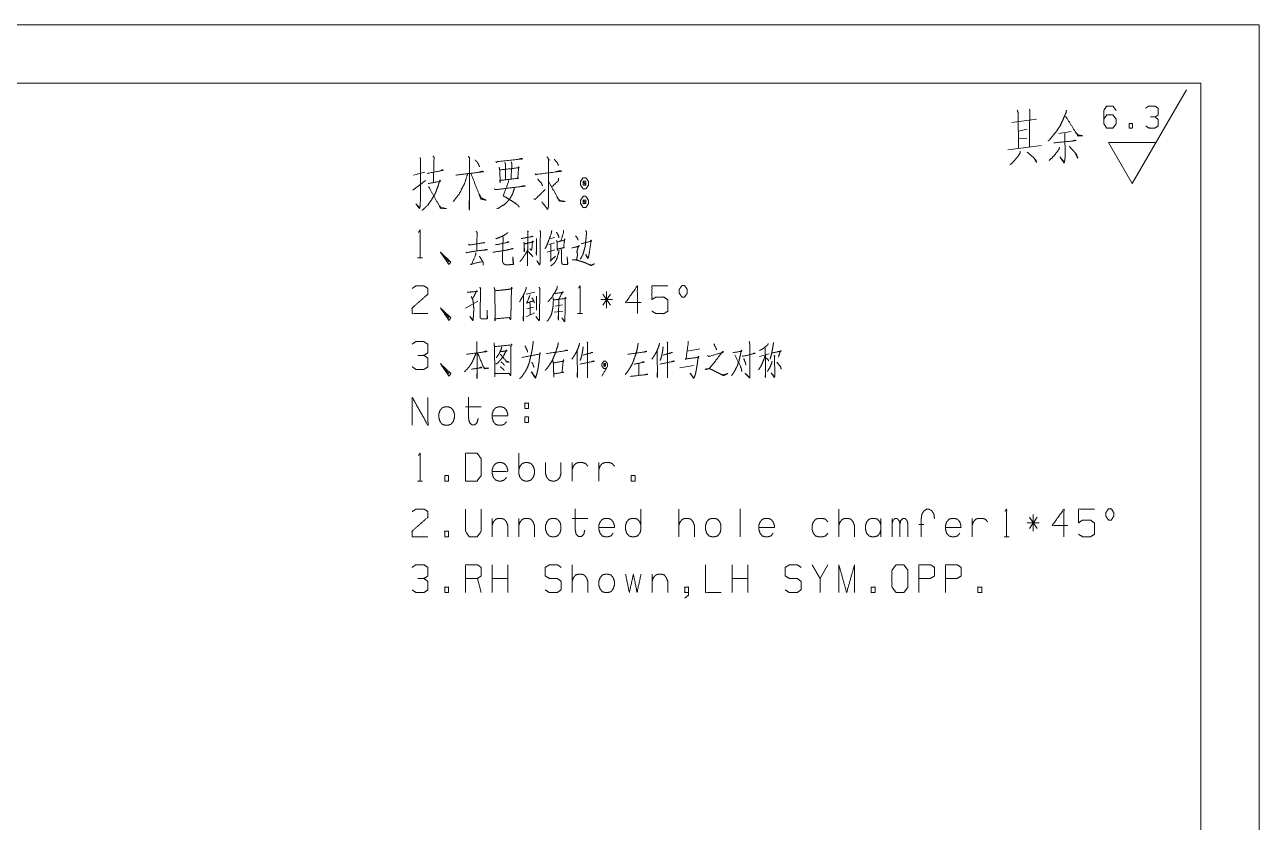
# Model space of a CAD drawing. Header units: millimetres. Extents: x 0 to 420, y 0 to 297.
# Drawn here: x 314.6 to 420, y 228.9 to 297 of the extents above; entities that cross this region are included whole.
import ezdxf

# ---------------------------------------------------------------- set-up
doc = ezdxf.new("R2010")
doc.units = ezdxf.units.MM
doc.layers.add('101', color=7, linetype='Continuous', true_color=0xffffff)

msp = doc.modelspace()

# ---------------------------------------------------------------- linework, layer by layer
at = {"layer": '101', "color": 133, "linetype": 'Continuous', "lineweight": 18}
for p, q in [((420, 297), (0, 297)), ((420, 0), (420, 297)), ((415, 292), (25, 292)), ((415, 5), (415, 292))]:
    msp.add_line(p, q, dxfattribs=at)
at = {"layer": '101', "color": 43, "linetype": 'Continuous', "lineweight": 18}
for p, q in [((409.15, 283.44), (413.77, 291.44)), ((409.15, 283.44), (407.13, 286.94)), ((407.13, 286.94), (411.17, 286.94))]:
    msp.add_line(p, q, dxfattribs=at)
at = {"layer": '101', "color": 72, "linetype": 'Continuous', "lineweight": 18}
for p, q in [((398.87, 288.64), (400.99, 288.94)), ((399.45, 287.92), (400.17, 288.07)), ((403.93, 287.89), (402.89, 287.7)), ((399.42, 287.25), (400.14, 287.32)), ((398.52, 286.31), (401.41, 286.69)), ((347.74, 282.88), (348.8, 283.7)), ((347.79, 284.15), (348.75, 284.42)), ((359.34, 278.22), (359.82, 278.37)), ((359.41, 278.72), (359.84, 278.84)), ((359.85, 277.77), (359.2, 277.59)), ((348.14, 277.09), (348.56, 277.09)), ((357.4, 273.98), (358.16, 274.15)), ((364.27, 272.8), (364.27, 274.23)), ((352.23, 272.8), (353.29, 273.4)), ((358.28, 273.83), (358.28, 272.63)), ((360.51, 273.08), (359.87, 272.98)), ((364.78, 273.53), (363.77, 273.53)), ((363.95, 274), (364.62, 273.05)), ((364.6, 274), (363.95, 273.05)), ((357.42, 272.05), (358.11, 272.4)), ((357.45, 272.73), (358.02, 272.88)), ((359.8, 272.45), (360.54, 272.55)), ((361.79, 272.33), (362.22, 272.33)), ((372.24, 269.32), (371.15, 269.14)), ((377.32, 268.67), (378.14, 268.89)), ((367.04, 268.07), (367.02, 267.04)), ((370.53, 267.69), (371.71, 267.89)), ((352.23, 264.38), (353.56, 264.38)), ((357.28, 263.53), (357.61, 263.53)), ((357.28, 263.53), (357.28, 263.05)), ((356.78, 258.67), (356.78, 260.42)), ((361.34, 258.04), (361.34, 259.62)), ((363.61, 258.04), (363.61, 259.62)), ((348.14, 258.04), (348.56, 258.04)), ((370.44, 253.28), (370.44, 255.65)), ((375.67, 255.68), (375.67, 253.28)), ((384.1, 253.28), (384.1, 255.65)), ((400.69, 253.75), (400.69, 255.18)), ((354.51, 254.85), (354.51, 253.28)), ((356.78, 254.85), (356.78, 253.28)), ((361.34, 254.85), (362.66, 254.85)), ((387.7, 253.28), (387.7, 254.85)), ((388.65, 253.28), (388.65, 254.85)), ((391.35, 254.33), (390.93, 254.33)), ((395.48, 253.28), (395.48, 254.85)), ((401.2, 254.48), (400.19, 254.48)), ((400.37, 254.95), (401.04, 254)), ((401.03, 254.95), (400.37, 254)), ((398.22, 253.28), (398.64, 253.28)), ((354.51, 248.52), (354.51, 250.89)), ((355.85, 248.52), (355.85, 250.89)), ((361.34, 248.52), (361.34, 250.89)), ((374.99, 248.52), (374.99, 250.89)), ((376.34, 248.52), (376.34, 250.89)), ((383.17, 250.89), (382.5, 249.72)), ((368.16, 250.09), (368.16, 248.52)), ((353.57, 248.52), (353.24, 249.72)), ((355.85, 249.72), (354.51, 249.72)), ((376.34, 249.72), (374.99, 249.72))]:
    msp.add_line(p, q, dxfattribs=at)
at = {"layer": '101', "color": 43, "linetype": 'Continuous', "lineweight": 18}
for points, knots in [([(406.72, 288.92), (406.97, 289.3), (407.51, 289.3), (407.78, 288.92), (407.78, 288.55), (407.51, 288.18), (406.97, 288.18), (406.72, 288.55), (406.72, 289.67), (406.97, 290.05), (407.51, 290.05), (407.78, 289.67)], [0, 0, 0.076961, 0.169758, 0.248073, 0.312018, 0.390334, 0.483131, 0.560092, 0.751927, 0.828888, 0.921685, 1, 1]), ([(411.1, 289.12), (411.36, 289.3), (411.36, 289.87), (411.1, 290.05), (410.56, 290.05), (410.29, 289.87)], [0, 0, 0.153871, 0.429846, 0.583717, 0.846112, 1, 1]), ([(410.31, 288.35), (410.56, 288.18), (411.1, 288.18), (411.36, 288.35), (411.36, 288.92), (411.1, 289.12), (410.7, 289.12)], [0, 0, 0.124127, 0.343692, 0.472447, 0.703376, 0.836727, 1, 1]), ([(408.9, 288.18), (409.17, 288.18), (409.17, 288.55), (408.9, 288.55), (408.9, 288.18)], [0, 0, 0.207103, 0.5, 0.707103, 1, 1])]:
    msp.add_open_spline(points, degree=1, knots=knots, dxfattribs=at)
at = {"layer": '101', "color": 72, "linetype": 'Continuous', "lineweight": 18}
for points, knots in [([(399.34, 289.69), (399.4, 289.5), (399.45, 286.5)], [0, 0, 0.06098, 1, 1]), ([(400.38, 289.8), (400.4, 289.69), (400.38, 286.57)], [0, 0, 0.035806, 1, 1]), ([(403.53, 289.69), (403.5, 289.5), (403.26, 288.94), (403.02, 288.41), (402.73, 287.96), (402.39, 287.55), (402.12, 287.21), (401.96, 287.06)], [0, 0, 0.061112, 0.258297, 0.444408, 0.61746, 0.790935, 0.929437, 1, 1]), ([(403.45, 289.2), (404.51, 287.51), (404.93, 287.51), (404.51, 287.59), (404.27, 287.89)], [0, 0, 0.616791, 0.748068, 0.881382, 1, 1]), ([(403.4, 287.77), (403.42, 285.75), (403.4, 285.45), (403.34, 285.19), (402.97, 285.71), (403.34, 285.26)], [0, 0, 0.530083, 0.608912, 0.679011, 0.847311, 1, 1]), ([(402.47, 286.91), (404.35, 287.1), (404.27, 287.14), (404.01, 287.06)], [0, 0, 0.838833, 0.877826, 1, 1]), ([(348.35, 285.65), (348.4, 285.47), (348.37, 281.75), (348.35, 281.49), (348.3, 281.3), (347.98, 281.72), (348.3, 281.38)], [0, 0, 0.036413, 0.730242, 0.779549, 0.815963, 0.91332, 1, 1]), ([(349.46, 285.8), (349.57, 285.62), (349.54, 285.65), (349.49, 283.55)], [0, 0, 0.091206, 0.110655, 1, 1]), ([(352.48, 285.77), (352.58, 285.58), (352.56, 285.65), (352.56, 281.19), (352.53, 281.45), (352.56, 282.05)], [0, 0, 0.038317, 0.052465, 0.846239, 0.893169, 1, 1]), ([(359.18, 285.73), (359.39, 285.43), (359.31, 285.47), (359.31, 281.98), (359.31, 281.45), (359.23, 281.23), (358.75, 281.87)], [0, 0, 0.06677, 0.082752, 0.716515, 0.811918, 0.855285, 1, 1]), ([(399.58, 286.2), (399.58, 286.05), (399.37, 285.71), (398.89, 285.19), (398.71, 285.04)], [0, 0, 0.100224, 0.366535, 0.840576, 1, 1]), ([(400.19, 286.12), (400.72, 285.67), (400.94, 285.41), (400.99, 285.22), (400.8, 285.56)], [0, 0, 0.431186, 0.640407, 0.761216, 1, 1]), ([(402.94, 286.54), (402.89, 286.35), (402.49, 285.82), (402.07, 285.41)], [0, 0, 0.134828, 0.590579, 1, 1]), ([(403.77, 286.61), (404.16, 286.2), (404.38, 285.94), (404.51, 285.6), (404.32, 285.97)], [0, 0, 0.338739, 0.538264, 0.752634, 1, 1]), ([(348.96, 284.3), (350.36, 284.57), (350.23, 284.6), (350.1, 284.53)], [0, 0, 0.831306, 0.911434, 1, 1]), ([(353.04, 285.47), (353.25, 285.24), (353.35, 285.05), (353.43, 284.87)], [0, 0, 0.424555, 0.720334, 1, 1]), ([(354.81, 285.32), (354.89, 285.24), (354.97, 285.32), (357.11, 285.54), (357.01, 285.58), (356.74, 285.5)], [0, 0, 0.039523, 0.079047, 0.859709, 0.900387, 1, 1]), ([(355.1, 284.83), (355.15, 284.57), (355.2, 283.48), (355.15, 283.7), (356.79, 283.89), (356.69, 283.89), (356.77, 284.9), (356.79, 284.79), (355.18, 284.6)], [0, 0, 0.043851, 0.222121, 0.259968, 0.530851, 0.548213, 0.714503, 0.733429, 1, 1]), ([(355.58, 285.24), (355.65, 285.09), (355.65, 283.74)], [0, 0, 0.11172, 1, 1]), ([(356.13, 285.28), (356.19, 285.13), (356.11, 283.82)], [0, 0, 0.107942, 1, 1]), ([(359.81, 285.5), (360.08, 285.2), (360.16, 284.98)], [0, 0, 0.626543, 1, 1]), ([(349.04, 283.44), (350.1, 283.63), (350.05, 283.74), (349.97, 283.52), (349.86, 283.14), (349.73, 282.8), (349.62, 282.54), (349.36, 282.09), (349.01, 281.6), (348.83, 281.42), (348.69, 281.3), (348.53, 281.15)], [0, 0, 0.25334, 0.2826, 0.338737, 0.43041, 0.51571, 0.582306, 0.705166, 0.845607, 0.907665, 0.948569, 1, 1]), ([(352.4, 284.23), (352.16, 283.48), (352.13, 283.4), (351.95, 283.07), (351.71, 282.58), (351.18, 281.9)], [0, 0, 0.29668, 0.326661, 0.471849, 0.676443, 1, 1]), ([(351.39, 284.15), (353.75, 284.45), (353.65, 284.49), (353.43, 284.42)], [0, 0, 0.875754, 0.917165, 1, 1]), ([(352.69, 284.3), (353.54, 282.13), (353.99, 282.02), (353.57, 282.2), (353.41, 282.5)], [0, 0, 0.648044, 0.777, 0.905739, 1, 1]), ([(355.89, 283.7), (355.89, 283.59), (355.44, 282.39), (355.63, 282.28), (356.13, 281.98), (356.53, 281.72), (356.72, 281.57), (356.82, 281.42)], [0, 0, 0.036328, 0.450297, 0.520379, 0.709726, 0.863616, 0.940674, 1, 1]), ([(358.17, 284.27), (358.25, 284.19), (358.33, 284.23), (360.45, 284.49), (360.29, 284.53), (359.97, 284.45)], [0, 0, 0.038701, 0.069831, 0.826433, 0.884293, 1, 1]), ([(358.38, 283.82), (358.7, 283.48), (358.8, 283.25)], [0, 0, 0.65093, 1, 1]), ([(359.31, 283.63), (360.26, 281.94), (360.74, 281.9), (360.29, 281.98), (360.05, 282.24)], [0, 0, 0.600389, 0.748639, 0.890145, 1, 1]), ([(360.18, 283.89), (360.16, 283.7), (359.6, 283.14)], [0, 0, 0.193069, 1, 1]), ([(362.51, 283.93), (362.27, 283.93), (362.06, 283.63), (362.06, 283.29), (362.27, 282.99), (362.51, 282.99), (362.72, 283.29), (362.72, 283.63), (362.51, 283.93)], [0, 0, 0.091013, 0.231147, 0.359868, 0.500009, 0.591022, 0.731153, 0.859875, 1, 1]), ([(362.51, 283.29), (362.51, 283.63), (362.27, 283.63)], [0, 0, 0.585806, 1, 1]), ([(362.27, 283.29), (362.51, 283.29), (362.27, 283.63), (362.27, 283.29)], [0, 0, 0.241169, 0.658908, 1, 1]), ([(349.04, 283.14), (349.12, 283.1), (350.1, 281.34), (350.6, 281.3), (350.12, 281.38), (349.97, 281.6)], [0, 0, 0.026103, 0.624857, 0.774801, 0.918204, 1, 1]), ([(354.67, 282.99), (354.78, 282.92), (354.86, 282.92), (357.33, 283.22), (357.19, 283.25), (356.98, 283.18)], [0, 0, 0.0425, 0.068527, 0.881306, 0.926378, 1, 1]), ([(356.4, 283.07), (356.29, 282.65), (356.16, 282.39), (356, 282.13), (355.81, 281.9), (355.55, 281.64), (355.26, 281.49), (355.07, 281.34), (354.89, 281.3)], [0, 0, 0.174007, 0.294158, 0.419563, 0.538737, 0.691168, 0.825154, 0.922644, 1, 1]), ([(358.06, 282.09), (358.17, 282.09), (359.02, 282.92)], [0, 0, 0.082238, 1, 1]), ([(362.72, 282.02), (362.51, 282.35), (362.27, 282.35), (362.06, 282.02), (362.06, 281.72), (362.27, 281.38), (362.51, 281.38), (362.72, 281.72), (362.72, 282.02)], [0, 0, 0.149192, 0.238507, 0.387707, 0.5, 0.6492, 0.738515, 0.887707, 1, 1]), ([(362.51, 282.02), (362.27, 282.02), (362.51, 281.72), (362.51, 282.02)], [0, 0, 0.258816, 0.674596, 1, 1]), ([(362.27, 282.02), (362.27, 281.72), (362.51, 281.72)], [0, 0, 0.556988, 1, 1]), ([(348.21, 279.27), (348.35, 279.47), (348.35, 277.09)], [0, 0, 0.093489, 1, 1]), ([(353.13, 279.37), (353.25, 279.22), (353.22, 279.24), (353.18, 277.67)], [0, 0, 0.107246, 0.131128, 1, 1]), ([(357.52, 279.39), (357.58, 279.32), (357.56, 279.34), (357.52, 276.44), (357.51, 276.57), (357.52, 276.77)], [0, 0, 0.02742, 0.036559, 0.902376, 0.940063, 1, 1]), ([(358.57, 279.44), (358.64, 279.29), (358.62, 279.32), (358.6, 276.67), (358.57, 276.52), (358.55, 276.47), (358.32, 276.84), (358.55, 276.52)], [0, 0, 0.042609, 0.050478, 0.731468, 0.771071, 0.784701, 0.897718, 1, 1]), ([(359.59, 279.42), (359.57, 279.24), (359.31, 278.52), (359.13, 278.07), (359.02, 277.87)], [0, 0, 0.106106, 0.571788, 0.863436, 1, 1]), ([(360.58, 279.44), (360.6, 279.27), (360.38, 278.54)], [0, 0, 0.188868, 1, 1]), ([(362.5, 279.44), (362.57, 279.27), (362.56, 279.22), (362.52, 278.77), (362.48, 278.49), (362.47, 278.27), (362.43, 278.02), (362.36, 277.77), (362.31, 277.57), (362.24, 277.37), (362.15, 277.19), (362.04, 276.99)], [0, 0, 0.074018, 0.094814, 0.271837, 0.380576, 0.469087, 0.568102, 0.669995, 0.751137, 0.834332, 0.911219, 1, 1]), ([(352.49, 278.27), (352.55, 278.19), (352.49, 278.24), (352.57, 278.19), (353.86, 278.39), (353.75, 278.39), (353.5, 278.34)], [0, 0, 0.047952, 0.086006, 0.131209, 0.812843, 0.868222, 1, 1]), ([(354.79, 278.22), (354.88, 278.22), (355.94, 278.44), (355.87, 278.47), (355.73, 278.39)], [0, 0, 0.062797, 0.833016, 0.886293, 1, 1]), ([(355.85, 279.27), (355.81, 279.22), (355.71, 279.14), (355.43, 278.97), (355.14, 278.84), (354.81, 278.72)], [0, 0, 0.051425, 0.160455, 0.439618, 0.69919, 1, 1]), ([(355.41, 278.89), (355.44, 278.79), (355.39, 277.27), (355.39, 276.79), (355.43, 276.67), (355.5, 276.57), (355.62, 276.52), (355.73, 276.49), (356.33, 276.54), (356.27, 277.17), (356.29, 276.54), (356.19, 276.52)], [0, 0, 0.023229, 0.357406, 0.461428, 0.489875, 0.516695, 0.545922, 0.569782, 0.70184, 0.839209, 0.976141, 1, 1]), ([(356.99, 278.74), (358, 278.92), (357.91, 278.94), (357.84, 278.89)], [0, 0, 0.851455, 0.927907, 1, 1]), ([(357.21, 278.44), (357.24, 278.24), (357.26, 277.62), (357.22, 277.74), (357.24, 277.87)], [0, 0, 0.18727, 0.763817, 0.883597, 1, 1]), ([(357.24, 278.27), (358.02, 278.47), (357.95, 278.52), (357.93, 278.34), (357.91, 278.07), (357.9, 277.89), (357.88, 277.82), (357.84, 277.72), (357.72, 277.87), (357.86, 277.74)], [0, 0, 0.385463, 0.427028, 0.511458, 0.643735, 0.728166, 0.765157, 0.816071, 0.909412, 1, 1]), ([(358.28, 278.74), (358.3, 278.64), (358.28, 277.34), (358.27, 277.49), (358.28, 277.77)], [0, 0, 0.055549, 0.766667, 0.849273, 1, 1]), ([(360, 279.29), (360.17, 278.99), (360.19, 278.92), (360.19, 278.79)], [0, 0, 0.632831, 0.772843, 1, 1]), ([(360.01, 278.57), (360.05, 278.44), (360.07, 277.72), (360.07, 277.84), (360.67, 277.97), (360.6, 277.94), (360.69, 278.72), (360.7, 278.62), (360.05, 278.44)], [0, 0, 0.040253, 0.264953, 0.303688, 0.493867, 0.517101, 0.758782, 0.790242, 1, 1]), ([(361.62, 278.97), (361.71, 278.89), (361.79, 278.74), (361.85, 278.59)], [0, 0, 0.258098, 0.645728, 1, 1]), ([(362.1, 278.29), (363, 278.54), (362.94, 278.62), (362.91, 278.42), (362.93, 278.44), (362.82, 277.64), (362.77, 277.37), (362.73, 277.17), (362.7, 277.09), (362.66, 277.04), (362.48, 277.39), (362.68, 277.09)], [0, 0, 0.271535, 0.298203, 0.357161, 0.36605, 0.600302, 0.681601, 0.740553, 0.764624, 0.782399, 0.896224, 1, 1]), ([(350.22, 277.37), (350.82, 276.74), (350.68, 276.74), (350.08, 277.59), (350.82, 276.52), (350.98, 276.74), (350.08, 277.59)], [0, 0, 0.178026, 0.207064, 0.420797, 0.689032, 0.745609, 1, 1]), ([(352.25, 277.59), (352.32, 277.52), (352.35, 277.54), (353.22, 277.69), (354.09, 277.79), (354.01, 277.82), (353.8, 277.74)], [0, 0, 0.046919, 0.066622, 0.466663, 0.863474, 0.897618, 1, 1]), ([(353.1, 277.54), (353.11, 277.39), (352.74, 276.54), (352.65, 276.54), (353.66, 276.77)], [0, 0, 0.068672, 0.490418, 0.530608, 1, 1]), ([(353.41, 277.24), (353.66, 276.84), (353.73, 276.72), (353.75, 276.59), (353.75, 276.47)], [0, 0, 0.543637, 0.70963, 0.855532, 1, 1]), ([(354.56, 277.57), (355.65, 277.74), (355.67, 277.74), (356.31, 277.89), (356.22, 277.89), (356.1, 277.84)], [0, 0, 0.554042, 0.562855, 0.889246, 0.933373, 1, 1]), ([(357.54, 277.79), (357.38, 277.47), (357.22, 277.24), (357.08, 277.02), (356.87, 276.77)], [0, 0, 0.29395, 0.517782, 0.733671, 1, 1]), ([(357.58, 277.62), (357.91, 277.29), (357.98, 277.17)], [0, 0, 0.764959, 1, 1]), ([(359.52, 278.22), (359.52, 276.89), (359.47, 276.82), (359.91, 277.24)], [0, 0, 0.652713, 0.69797, 1, 1]), ([(360.21, 277.74), (360.21, 277.67), (360.08, 277.19), (360.03, 277.02), (359.96, 276.89), (359.89, 276.74), (359.75, 276.59), (359.5, 276.39)], [0, 0, 0.04739, 0.35758, 0.473134, 0.563879, 0.668672, 0.798936, 1, 1]), ([(360.38, 277.82), (360.42, 277.74), (360.42, 276.84), (360.44, 276.72), (360.47, 276.59), (360.54, 276.54), (360.63, 276.52), (360.81, 276.52), (360.93, 276.54), (360.97, 276.59), (360.9, 277.17), (360.95, 276.57)], [0, 0, 0.027977, 0.331682, 0.374289, 0.418123, 0.447342, 0.478338, 0.537977, 0.580574, 0.601238, 0.796738, 1, 1]), ([(361.3, 277.94), (361.32, 277.94), (361.95, 278.09), (361.9, 278.17), (361.74, 277.64), (361.74, 277.59), (361.79, 277.42), (361.79, 277.32), (361.71, 276.92)], [0, 0, 0.008613, 0.32683, 0.371539, 0.638575, 0.662915, 0.75192, 0.800599, 1, 1]), ([(361.34, 276.92), (361.57, 276.92), (361.78, 276.89), (361.95, 276.84), (362.17, 276.77), (362.41, 276.69), (362.64, 276.59), (362.84, 276.49), (362.94, 276.44), (363.24, 276.59), (363.21, 276.57), (362.94, 276.47), (362.78, 276.52)], [0, 0, 0.090953, 0.1755, 0.248204, 0.337265, 0.439606, 0.5388, 0.625345, 0.671749, 0.804695, 0.82183, 0.934008, 1, 1]), ([(347.68, 274.48), (347.99, 274.7), (348.68, 274.7), (349.02, 274.48), (349.02, 274), (347.66, 272.8), (347.68, 272.33), (349.02, 272.33)], [0, 0, 0.069688, 0.192979, 0.265273, 0.350228, 0.674741, 0.759754, 1, 1]), ([(352.37, 274.15), (353.24, 274.23), (353.18, 274.28), (352.83, 273.58), (352.72, 273.78)], [0, 0, 0.445179, 0.482507, 0.884082, 1, 1]), ([(353.45, 274.58), (353.54, 274.45), (353.52, 274.48), (353.47, 272.3), (353.47, 272.13), (353.48, 272), (353.52, 271.95), (353.57, 271.9), (353.68, 271.88), (354, 271.9), (354.07, 271.9), (354.1, 271.93), (354.07, 272.63), (354.07, 271.9)], [0, 0, 0.032147, 0.038579, 0.495386, 0.532129, 0.558638, 0.571495, 0.586797, 0.609672, 0.676681, 0.691524, 0.700613, 0.847776, 1, 1]), ([(354.68, 274.55), (354.74, 274.33), (354.75, 272.28), (354.75, 271.7), (354.72, 271.88), (355.99, 272), (355.94, 272.03), (356.08, 271.8), (356.1, 272.15), (356.11, 272.6), (356.13, 273.18), (356.15, 274.58), (356.22, 274.5), (356.06, 274.43), (355.43, 274.35), (355.39, 274.35), (354.75, 274.28)], [0, 0, 0.025657, 0.253197, 0.317015, 0.336831, 0.478757, 0.485266, 0.514762, 0.553658, 0.603642, 0.667491, 0.822892, 0.834332, 0.853852, 0.924962, 0.928885, 1, 1]), ([(357.42, 274.6), (357.4, 274.45), (357.3, 274.18), (357.17, 273.9), (357.01, 273.63), (356.84, 273.33)], [0, 0, 0.106881, 0.315439, 0.528821, 0.753613, 1, 1]), ([(358.51, 274.58), (358.6, 274.43), (358.57, 274.48), (358.55, 272.05), (358.55, 271.8), (358.51, 271.73), (358.23, 272.1)], [0, 0, 0.050277, 0.067959, 0.768235, 0.840423, 0.864369, 1, 1]), ([(360.07, 274.68), (360.03, 274.45), (359.84, 274.1), (359.8, 274.08), (359.62, 273.75), (359.43, 273.53), (359.29, 273.35)], [0, 0, 0.145656, 0.401695, 0.429378, 0.665961, 0.856127, 1, 1]), ([(359.84, 274.08), (359.89, 274.05), (360.58, 274.15), (360.53, 274.2), (360.19, 273.55), (360.17, 271.78), (360.14, 271.93), (360.17, 272.3)], [0, 0, 0.01517, 0.195361, 0.21421, 0.403484, 0.86269, 0.902558, 1, 1]), ([(361.87, 274.5), (362.01, 274.7), (362.01, 272.33)], [0, 0, 0.093489, 1, 1]), ([(367.23, 273.28), (365.89, 273.28), (366.9, 274.7), (366.9, 272.33)], [0, 0, 0.245869, 0.565293, 1, 1]), ([(368.15, 272.55), (368.48, 272.33), (369.17, 272.33), (369.51, 272.55), (369.51, 273.5), (369.17, 273.75), (368.48, 273.75), (368.15, 273.53), (368.15, 274.7), (369.51, 274.7)], [0, 0, 0.062227, 0.168343, 0.23057, 0.376816, 0.441266, 0.547382, 0.609609, 0.790491, 1, 1]), ([(370.71, 273.75), (370.94, 273.75), (371.15, 274.08), (371.15, 274.4), (370.94, 274.73), (370.71, 274.73), (370.48, 274.4), (370.48, 274.08), (370.71, 273.75)], [0, 0, 0.085682, 0.230394, 0.351579, 0.496291, 0.581973, 0.730394, 0.851579, 1, 1]), ([(352.83, 273.58), (352.87, 273.4), (352.92, 273.15), (352.92, 272.93), (352.94, 272.7), (352.92, 272.45), (352.92, 272.25), (352.88, 271.9), (352.87, 271.78), (352.85, 271.73), (352.6, 272.1), (352.85, 271.78)], [0, 0, 0.065533, 0.159347, 0.241938, 0.324783, 0.416784, 0.490193, 0.619319, 0.665666, 0.68513, 0.850054, 1, 1]), ([(357.17, 273.9), (357.17, 271.7), (357.15, 271.88), (357.17, 272.18)], [0, 0, 0.821992, 0.88771, 1, 1]), ([(357.74, 273.93), (357.47, 273.25), (357.44, 273.23), (358.04, 273.43)], [0, 0, 0.517317, 0.548205, 1, 1]), ([(357.72, 273.25), (357.75, 273.08), (357.74, 272.23)], [0, 0, 0.173545, 1, 1]), ([(357.9, 273.68), (358.07, 273.38), (358.11, 273.25)], [0, 0, 0.728306, 1, 1]), ([(359.71, 273.7), (359.73, 273.48), (359.7, 272.93), (359.62, 272.5), (359.54, 272.2), (359.41, 271.98), (359.29, 271.78), (359.18, 271.68)], [0, 0, 0.104578, 0.359958, 0.559599, 0.704514, 0.823488, 0.932467, 1, 1]), ([(359.75, 273.5), (360.81, 273.63), (360.74, 273.73), (360.72, 271.95), (360.72, 271.75), (360.7, 271.63), (360.44, 271.98), (360.69, 271.68)], [0, 0, 0.259211, 0.288935, 0.719832, 0.768378, 0.799021, 0.905605, 1, 1]), ([(350.22, 272.6), (350.82, 271.98), (350.68, 271.98), (350.08, 272.83), (350.82, 271.75), (350.98, 271.98), (350.08, 272.83)], [0, 0, 0.178026, 0.207064, 0.420797, 0.689032, 0.745609, 1, 1]), ([(348.68, 268.77), (349.02, 268.99), (349.02, 269.72), (348.68, 269.94), (347.99, 269.94), (347.66, 269.72)], [0, 0, 0.15387, 0.429847, 0.583718, 0.84613, 1, 1]), ([(353.2, 269.94), (353.22, 267.89), (353.22, 266.79), (353.18, 266.94), (353.22, 267.27)], [0, 0, 0.564586, 0.867524, 0.909967, 1, 1]), ([(358, 269.97), (358, 269.82), (357.93, 269.34), (357.88, 269.04), (357.79, 268.64), (357.7, 268.27), (357.61, 267.97), (357.51, 267.72), (357.37, 267.44), (357.22, 267.22), (357.08, 267.02), (356.92, 266.84), (356.85, 266.79)], [0, 0, 0.043385, 0.182299, 0.270418, 0.388912, 0.500358, 0.590824, 0.669377, 0.758821, 0.835687, 0.906544, 0.974953, 1, 1]), ([(360.14, 269.87), (360.12, 269.62), (359.96, 269.14), (359.8, 268.72), (359.61, 268.27), (359.38, 267.92), (359.2, 267.67), (359.02, 267.47)], [0, 0, 0.093266, 0.279675, 0.448537, 0.63095, 0.786755, 0.90068, 1, 1]), ([(362.61, 269.92), (362.66, 269.82), (362.63, 269.87), (362.64, 266.87), (362.63, 267.09), (362.64, 267.47)], [0, 0, 0.029977, 0.046196, 0.840794, 0.900571, 1, 1]), ([(369.44, 269.92), (369.49, 269.82), (369.46, 269.87), (369.47, 266.87), (369.46, 267.09), (369.47, 267.47)], [0, 0, 0.029977, 0.046196, 0.840794, 0.900571, 1, 1]), ([(371.25, 269.97), (371.24, 269.79), (371.06, 268.49), (371.02, 268.42), (371.01, 268.47), (372.1, 268.59), (372.16, 268.64), (372.1, 268.69), (372.03, 268.12), (371.94, 267.57), (371.86, 267.17), (371.78, 266.94), (371.71, 266.79), (371.41, 267.24), (371.73, 266.82)], [0, 0, 0.029851, 0.25251, 0.266583, 0.275585, 0.462771, 0.475142, 0.487511, 0.585831, 0.680371, 0.749895, 0.789921, 0.818065, 0.9099, 1, 1]), ([(376.46, 269.94), (376.5, 269.67), (376.5, 267.77), (376.51, 267.14), (376.5, 266.89), (376.48, 266.84), (376.09, 267.24), (376.48, 266.89)], [0, 0, 0.066217, 0.51998, 0.669302, 0.729159, 0.741827, 0.875056, 1, 1]), ([(378.53, 269.87), (378.51, 269.74), (378.42, 269.22), (378.35, 268.87), (378.23, 268.44)], [0, 0, 0.086579, 0.451631, 0.696477, 1, 1]), ([(353.13, 268.94), (352.94, 268.49), (352.76, 268.12), (352.57, 267.84), (352.34, 267.57), (352.14, 267.37)], [0, 0, 0.260899, 0.481557, 0.660812, 0.851546, 1, 1]), ([(352.32, 268.87), (354.07, 269.09), (354, 269.14), (353.77, 269.07)], [0, 0, 0.843115, 0.884491, 1, 1]), ([(353.29, 268.92), (353.82, 267.64), (354.21, 267.67), (353.84, 267.69), (353.73, 267.84)], [0, 0, 0.593618, 0.761109, 0.921029, 1, 1]), ([(354.67, 269.84), (354.7, 269.52), (354.74, 266.94), (354.72, 267.22), (355.97, 267.22), (355.88, 267.24), (355.71, 267.22)], [0, 0, 0.069513, 0.617089, 0.675683, 0.942516, 0.962038, 1, 1]), ([(354.72, 269.52), (356.2, 269.67), (356.15, 269.74), (356.11, 269.52), (356.1, 267.27), (356.08, 267.02), (355.96, 267.22)], [0, 0, 0.32813, 0.348323, 0.398405, 0.893172, 0.948284, 1, 1]), ([(355.21, 269.12), (355.28, 269.09), (355.78, 269.17), (355.73, 269.24), (355.5, 268.77), (355.32, 268.52), (355.16, 268.32), (355, 268.14), (354.82, 268.02)], [0, 0, 0.033932, 0.260451, 0.302009, 0.540793, 0.679359, 0.794992, 0.902018, 1, 1]), ([(355.3, 269.49), (355.3, 269.37), (355.14, 268.99), (354.95, 268.69), (354.86, 268.57)], [0, 0, 0.119849, 0.510429, 0.853215, 1, 1]), ([(355.18, 268.84), (355.23, 268.84), (355.78, 268.19), (355.97, 268.19), (355.78, 268.24), (355.69, 268.29)], [0, 0, 0.03789, 0.64518, 0.784071, 0.927482, 1, 1]), ([(357.84, 267.37), (358.16, 266.87), (358.2, 266.82), (358.34, 267.27), (358.43, 267.69), (358.5, 268.19), (358.55, 268.69), (358.59, 268.99), (358.6, 268.89), (357.03, 268.59)], [0, 0, 0.129606, 0.142998, 0.246159, 0.341091, 0.451529, 0.561492, 0.627559, 0.649769, 1, 1]), ([(357.52, 269.04), (357.51, 269.17), (357.3, 269.59)], [0, 0, 0.209973, 1, 1]), ([(359.15, 268.92), (360.95, 269.19), (360.83, 269.22), (360.67, 269.14)], [0, 0, 0.857885, 0.917266, 1, 1]), ([(361.97, 269.82), (361.88, 269.49), (361.76, 269.19), (361.62, 268.92), (361.48, 268.69), (361.3, 268.44)], [0, 0, 0.218357, 0.428752, 0.629222, 0.801502, 1, 1]), ([(361.76, 269.12), (361.78, 267.62), (361.78, 266.89), (361.76, 267.04), (361.78, 267.32)], [0, 0, 0.56571, 0.839117, 0.896079, 1, 1]), ([(362.27, 269.49), (362.22, 269.09), (362.15, 268.74), (362.08, 268.49), (362.02, 268.34)], [0, 0, 0.342098, 0.644843, 0.865104, 1, 1]), ([(362.27, 268.79), (363.09, 269.02), (363, 269.02), (362.86, 268.94)], [0, 0, 0.772508, 0.853446, 1, 1]), ([(366.97, 269.82), (366.93, 269.54), (366.84, 269.09), (366.7, 268.67), (366.51, 268.14), (366.26, 267.67), (366.07, 267.39), (365.87, 267.14)], [0, 0, 0.094543, 0.250914, 0.403648, 0.594544, 0.777171, 0.892011, 1, 1]), ([(366.1, 268.87), (367.71, 269.09), (367.62, 269.12), (367.44, 269.04)], [0, 0, 0.851231, 0.899374, 1, 1]), ([(368.8, 269.82), (368.71, 269.49), (368.59, 269.19), (368.45, 268.92), (368.31, 268.69), (368.13, 268.44)], [0, 0, 0.218357, 0.428753, 0.629223, 0.801517, 1, 1]), ([(368.59, 269.12), (368.61, 267.62), (368.61, 266.89), (368.59, 267.04), (368.61, 267.32)], [0, 0, 0.56571, 0.839117, 0.896079, 1, 1]), ([(369.1, 269.49), (369.05, 269.09), (368.98, 268.74), (368.91, 268.49), (368.85, 268.34)], [0, 0, 0.342098, 0.644843, 0.865104, 1, 1]), ([(369.1, 268.79), (369.91, 269.02), (369.83, 269.02), (369.68, 268.94)], [0, 0, 0.772508, 0.853446, 1, 1]), ([(372.88, 268.77), (373, 268.67), (373.04, 268.69), (374.26, 269.04), (374.2, 269.12), (373.42, 268.09), (373.41, 268.09), (373, 267.62), (372.84, 267.62), (372.68, 267.57), (372.84, 267.59), (372.98, 267.62), (373.09, 267.62), (373.42, 267.47), (373.46, 267.44), (373.81, 267.27), (374.15, 267.09), (374.24, 267.04), (374.63, 267.22), (374.24, 267.09), (374.08, 267.14)], [0, 0, 0.024414, 0.031057, 0.225764, 0.239856, 0.4373, 0.440015, 0.535958, 0.56037, 0.58596, 0.610672, 0.632705, 0.648984, 0.705425, 0.712068, 0.772599, 0.83071, 0.846294, 0.911731, 0.97441, 1, 1]), ([(373.44, 269.74), (373.57, 269.47), (373.64, 269.34), (373.65, 269.24)], [0, 0, 0.551578, 0.81424, 1, 1]), ([(375.05, 268.99), (375.83, 269.14), (375.77, 269.22), (375.72, 268.92), (375.65, 268.62), (375.58, 268.29), (375.44, 267.89), (375.28, 267.57), (375.26, 267.52), (375.12, 267.29), (374.94, 267.04)], [0, 0, 0.244417, 0.272761, 0.366783, 0.461898, 0.564542, 0.695472, 0.807136, 0.823504, 0.905512, 1, 1]), ([(375.22, 268.82), (375.7, 267.84), (375.79, 267.57), (375.81, 267.39)], [0, 0, 0.700226, 0.886543, 1, 1]), ([(375.86, 268.72), (375.91, 268.69), (376.94, 268.94), (376.87, 268.97), (376.8, 268.92)], [0, 0, 0.045979, 0.873317, 0.932108, 1, 1]), ([(378.07, 269.77), (378.03, 269.67), (377.8, 269.47), (377.55, 269.29), (377.34, 269.19)], [0, 0, 0.111854, 0.433104, 0.752732, 1, 1]), ([(377.82, 269.39), (377.84, 267.42), (377.85, 266.87), (377.82, 266.97), (377.84, 267.19)], [0, 0, 0.691286, 0.883889, 0.921006, 1, 1]), ([(378.56, 268.79), (378.65, 268.67), (378.61, 268.69), (378.63, 267.37), (378.63, 267.04), (378.61, 266.87), (378.33, 267.27), (378.61, 266.92)], [0, 0, 0.05168, 0.066294, 0.513627, 0.623343, 0.682719, 0.848095, 1, 1]), ([(378.38, 268.97), (379.18, 269.14), (379.11, 269.17), (378.95, 268.62)], [0, 0, 0.557066, 0.60836, 1, 1]), ([(347.68, 267.79), (347.99, 267.57), (348.68, 267.57), (349.02, 267.79), (349.02, 268.52), (348.68, 268.77), (348.17, 268.77)], [0, 0, 0.124112, 0.343691, 0.472445, 0.703375, 0.836728, 1, 1]), ([(350.22, 267.84), (350.82, 267.22), (350.68, 267.22), (350.08, 268.07), (350.82, 266.99), (350.98, 267.22), (350.08, 268.07)], [0, 0, 0.178026, 0.207064, 0.420797, 0.689032, 0.745609, 1, 1]), ([(352.74, 267.59), (353.63, 267.72), (353.56, 267.77), (353.4, 267.69)], [0, 0, 0.772759, 0.847757, 1, 1]), ([(355.2, 267.79), (355.43, 267.62), (355.53, 267.49)], [0, 0, 0.637949, 1, 1]), ([(355.27, 268.22), (355.46, 268.04), (355.55, 267.92)], [0, 0, 0.630831, 1, 1]), ([(357.88, 268.19), (357.98, 268.02), (358.06, 267.82), (358.07, 267.72)], [0, 0, 0.394794, 0.804053, 1, 1]), ([(359.68, 268.32), (359.73, 268.09), (359.75, 267.47), (359.77, 266.92), (359.77, 267.19), (360.58, 267.32), (360.47, 267.32), (360.58, 268.42), (360.61, 268.27), (359.71, 268.12)], [0, 0, 0.048326, 0.179045, 0.294083, 0.351571, 0.523547, 0.545716, 0.776745, 0.808961, 1, 1]), ([(361.99, 268.02), (363.24, 268.27), (363.16, 268.29), (363, 268.22)], [0, 0, 0.826978, 0.88634, 1, 1]), ([(364.18, 267.64), (364.04, 267.64), (363.88, 267.84), (363.88, 268.07), (364.04, 268.27), (364.18, 268.27), (364.34, 268.07), (364.34, 267.84), (363.88, 266.99)], [0, 0, 0.057341, 0.16098, 0.252232, 0.355877, 0.413219, 0.516864, 0.608116, 1, 1]), ([(364.04, 267.84), (364.18, 267.84), (364.04, 268.07), (364.04, 267.84)], [0, 0, 0.223671, 0.644056, 1, 1]), ([(364.18, 267.84), (364.18, 268.07), (364.04, 268.07)], [0, 0, 0.614104, 1, 1]), ([(366.63, 268.02), (367.51, 268.19), (367.43, 268.22), (367.3, 268.17)], [0, 0, 0.799967, 0.881498, 1, 1]), ([(368.82, 268.02), (370.07, 268.27), (369.99, 268.29), (369.83, 268.22)], [0, 0, 0.826995, 0.886334, 1, 1]), ([(375.98, 268.49), (376.14, 268.12), (376.16, 267.94)], [0, 0, 0.698428, 1, 1]), ([(377.82, 268.77), (377.71, 268.44), (377.59, 268.17), (377.48, 267.89), (377.38, 267.74), (377.25, 267.54)], [0, 0, 0.251921, 0.474139, 0.691332, 0.826702, 1, 1]), ([(377.84, 268.59), (378.07, 268.39), (378.12, 268.29)], [0, 0, 0.729111, 1, 1]), ([(378.4, 268.27), (378.38, 268.14), (378.19, 267.69), (378, 267.39)], [0, 0, 0.129612, 0.63295, 1, 1]), ([(378.81, 268.19), (379.13, 267.79), (379.18, 267.59)], [0, 0, 0.711826, 1, 1]), ([(357.9, 267.32), (358.21, 266.87), (358.2, 266.87)], [0, 0, 0.968893, 1, 1]), ([(366.28, 266.97), (367.78, 267.14), (367.69, 267.17), (367.53, 267.09)], [0, 0, 0.849635, 0.901208, 1, 1]), ([(347.68, 262.8), (347.68, 265.18), (349.02, 262.8), (349.02, 265.18)], [0, 0, 0.317574, 0.682426, 1, 1]), ([(353.31, 263.38), (353.22, 263.03), (353.02, 262.83), (352.78, 262.83), (352.57, 263.03), (352.49, 263.38), (352.49, 265.2)], [0, 0, 0.107411, 0.1904, 0.264018, 0.350759, 0.457003, 1, 1]), ([(357.28, 264.23), (357.28, 264.7), (357.61, 264.7), (357.61, 264.23), (357.28, 264.23)], [0, 0, 0.292898, 0.5, 0.792898, 1, 1]), ([(350.06, 263.1), (350.25, 262.88), (350.5, 262.8), (350.73, 262.8), (350.98, 262.88), (351.17, 263.1), (351.28, 263.43), (351.28, 263.78), (351.17, 264.08), (350.98, 264.3), (350.73, 264.38), (350.5, 264.38), (350.25, 264.3), (350.06, 264.08), (349.95, 263.78), (349.95, 263.43), (350.06, 263.1)], [0, 0, 0.063224, 0.118195, 0.167047, 0.222027, 0.28525, 0.357931, 0.432349, 0.499998, 0.563222, 0.6182, 0.667053, 0.722022, 0.785246, 0.852899, 0.927317, 1, 1]), ([(355.73, 263.1), (355.53, 262.88), (355.28, 262.8), (355.05, 262.8), (354.81, 262.88), (354.61, 263.1), (354.51, 263.43), (354.51, 263.78), (354.61, 264.08), (354.81, 264.3), (355.05, 264.38), (355.28, 264.38), (355.53, 264.3), (355.73, 264.08), (355.83, 263.78), (355.83, 263.6), (354.51, 263.6)], [0, 0, 0.053948, 0.100861, 0.142546, 0.189452, 0.2434, 0.305417, 0.368916, 0.426641, 0.480588, 0.527493, 0.569178, 0.61609, 0.670038, 0.727762, 0.75951, 1, 1]), ([(357.61, 263.53), (357.61, 263.05), (357.28, 263.05)], [0, 0, 0.585795, 1, 1]), ([(348.21, 260.22), (348.35, 260.42), (348.35, 258.04)], [0, 0, 0.093489, 1, 1]), ([(352.23, 258.04), (353.22, 258.04), (353.57, 258.52), (353.57, 259.94), (353.22, 260.42), (352.23, 260.42), (352.23, 258.04)], [0, 0, 0.142133, 0.227161, 0.431789, 0.516817, 0.65895, 1, 1]), ([(355.73, 258.34), (355.53, 258.12), (355.28, 258.04), (355.05, 258.04), (354.81, 258.12), (354.61, 258.34), (354.51, 258.67), (354.51, 259.02), (354.61, 259.32), (354.81, 259.54), (355.05, 259.62), (355.28, 259.62), (355.53, 259.54), (355.73, 259.32), (355.83, 259.02), (355.83, 258.84), (354.51, 258.84)], [0, 0, 0.053948, 0.100861, 0.142546, 0.189452, 0.2434, 0.305417, 0.368916, 0.426641, 0.480588, 0.527493, 0.569178, 0.61609, 0.670038, 0.727762, 0.75951, 1, 1]), ([(356.78, 258.67), (356.89, 258.34), (357.08, 258.12), (357.33, 258.04), (357.56, 258.04), (357.81, 258.12), (358, 258.34), (358.11, 258.67), (358.11, 259.02), (358, 259.32), (357.81, 259.54), (357.56, 259.62), (357.33, 259.62), (357.08, 259.54), (356.89, 259.32), (356.78, 259.02)], [0, 0, 0.078524, 0.146832, 0.206231, 0.259012, 0.318402, 0.386709, 0.465236, 0.545637, 0.618729, 0.687036, 0.746425, 0.799206, 0.858604, 0.926911, 1, 1]), ([(359.06, 259.62), (359.06, 258.67), (359.17, 258.34), (359.36, 258.12), (359.61, 258.04), (359.84, 258.04), (360.08, 258.12), (360.28, 258.34), (360.38, 258.67), (360.38, 259.62)], [0, 0, 0.242018, 0.329105, 0.40486, 0.470727, 0.529263, 0.59514, 0.670895, 0.757982, 1, 1]), ([(361.34, 259.02), (361.44, 259.32), (361.64, 259.54), (361.88, 259.62), (362.22, 259.62), (362.47, 259.54), (362.66, 259.32)], [0, 0, 0.180192, 0.348589, 0.495, 0.68517, 0.831603, 1, 1]), ([(363.61, 259.02), (363.72, 259.32), (363.91, 259.54), (364.16, 259.62), (364.5, 259.62), (364.74, 259.54), (364.94, 259.32)], [0, 0, 0.180186, 0.348584, 0.495019, 0.68519, 0.831602, 1, 1]), ([(350.45, 258.04), (350.78, 258.04), (350.78, 258.52), (350.45, 258.52), (350.45, 258.04)], [0, 0, 0.207097, 0.5, 0.707097, 1, 1]), ([(366.38, 258.04), (366.72, 258.04), (366.72, 258.52), (366.38, 258.52), (366.38, 258.04)], [0, 0, 0.207082, 0.5, 0.707082, 1, 1]), ([(347.68, 255.43), (347.99, 255.65), (348.68, 255.65), (349.02, 255.43), (349.02, 254.95), (347.66, 253.75), (347.68, 253.28), (349.02, 253.28)], [0, 0, 0.069688, 0.192979, 0.265273, 0.350228, 0.674741, 0.759754, 1, 1]), ([(352.23, 255.65), (352.23, 253.75), (352.55, 253.28), (353.22, 253.28), (353.57, 253.75), (353.57, 255.65)], [0, 0, 0.337151, 0.438601, 0.55778, 0.662849, 1, 1]), ([(362.41, 253.85), (362.33, 253.5), (362.13, 253.3), (361.88, 253.3), (361.67, 253.5), (361.6, 253.85), (361.6, 255.68)], [0, 0, 0.107408, 0.190396, 0.264026, 0.350758, 0.457005, 1, 1]), ([(367.21, 255.65), (367.21, 253.9), (367.11, 253.58), (366.91, 253.35), (366.67, 253.28), (366.44, 253.28), (366.19, 253.35), (365.99, 253.58), (365.89, 253.9), (365.89, 254.25), (365.99, 254.55), (366.19, 254.78), (366.44, 254.85), (366.67, 254.85), (366.91, 254.78), (367.11, 254.55), (367.21, 254.25)], [0, 0, 0.28673, 0.342739, 0.391461, 0.433829, 0.471476, 0.513838, 0.56256, 0.618569, 0.675917, 0.728049, 0.776771, 0.819132, 0.856779, 0.899146, 0.947868, 1, 1]), ([(391.14, 253.28), (391.14, 254.85), (391.19, 255.2), (391.35, 255.48), (391.57, 255.63), (391.83, 255.63), (392.06, 255.48), (392.22, 255.2), (392.27, 254.85)], [0, 0, 0.423647, 0.518868, 0.604324, 0.674203, 0.745516, 0.819323, 0.904779, 1, 1]), ([(398.29, 255.45), (398.43, 255.65), (398.43, 253.28)], [0, 0, 0.093489, 1, 1]), ([(403.66, 254.23), (402.31, 254.23), (403.32, 255.65), (403.32, 253.28)], [0, 0, 0.245868, 0.565295, 1, 1]), ([(404.57, 253.5), (404.91, 253.28), (405.6, 253.28), (405.93, 253.5), (405.93, 254.45), (405.6, 254.7), (404.91, 254.7), (404.57, 254.48), (404.57, 255.65), (405.93, 255.65)], [0, 0, 0.062226, 0.168346, 0.230572, 0.376815, 0.441264, 0.547384, 0.60961, 0.790489, 1, 1]), ([(407.13, 254.7), (407.36, 254.7), (407.57, 255.03), (407.57, 255.35), (407.36, 255.68), (407.13, 255.68), (406.9, 255.35), (406.9, 255.03), (407.13, 254.7)], [0, 0, 0.08568, 0.230399, 0.351581, 0.4963, 0.58198, 0.730399, 0.851581, 1, 1]), ([(354.51, 254.25), (354.61, 254.55), (354.81, 254.78), (355.05, 254.85), (355.28, 254.85), (355.53, 254.78), (355.73, 254.55), (355.83, 254.25), (355.83, 253.28)], [0, 0, 0.107749, 0.208448, 0.296, 0.373811, 0.461376, 0.562076, 0.669824, 1, 1]), ([(356.78, 254.25), (356.89, 254.55), (357.08, 254.78), (357.33, 254.85), (357.56, 254.85), (357.81, 254.78), (358, 254.55), (358.11, 254.25), (358.11, 253.28)], [0, 0, 0.107748, 0.208447, 0.296012, 0.373822, 0.461374, 0.562073, 0.669826, 1, 1]), ([(359.17, 253.58), (359.36, 253.35), (359.61, 253.28), (359.84, 253.28), (360.08, 253.35), (360.28, 253.58), (360.38, 253.9), (360.38, 254.25), (360.28, 254.55), (360.08, 254.78), (359.84, 254.85), (359.61, 254.85), (359.36, 254.78), (359.17, 254.55), (359.06, 254.25), (359.06, 253.9), (359.17, 253.58)], [0, 0, 0.063224, 0.118195, 0.167048, 0.222028, 0.285252, 0.357933, 0.432351, 0.500001, 0.563226, 0.618204, 0.667057, 0.722027, 0.785251, 0.852901, 0.927319, 1, 1]), ([(364.83, 253.58), (364.64, 253.35), (364.39, 253.28), (364.16, 253.28), (363.91, 253.35), (363.72, 253.58), (363.61, 253.9), (363.61, 254.25), (363.72, 254.55), (363.91, 254.78), (364.16, 254.85), (364.39, 254.85), (364.64, 254.78), (364.83, 254.55), (364.94, 254.25), (364.94, 254.08), (363.61, 254.08)], [0, 0, 0.053948, 0.100853, 0.142539, 0.189452, 0.2434, 0.305417, 0.368916, 0.426641, 0.480588, 0.5275, 0.569186, 0.61609, 0.670038, 0.727762, 0.75951, 1, 1]), ([(370.44, 254.25), (370.55, 254.55), (370.74, 254.78), (370.99, 254.85), (371.22, 254.85), (371.47, 254.78), (371.66, 254.55), (371.77, 254.25), (371.77, 253.28)], [0, 0, 0.107749, 0.208448, 0.296, 0.373811, 0.461376, 0.562076, 0.669824, 1, 1]), ([(372.82, 253.58), (373.02, 253.35), (373.27, 253.28), (373.5, 253.28), (373.74, 253.35), (373.94, 253.58), (374.04, 253.9), (374.04, 254.25), (373.94, 254.55), (373.74, 254.78), (373.5, 254.85), (373.27, 254.85), (373.02, 254.78), (372.82, 254.55), (372.72, 254.25), (372.72, 253.9), (372.82, 253.58)], [0, 0, 0.063224, 0.118195, 0.167047, 0.222027, 0.28525, 0.357931, 0.432349, 0.499998, 0.563222, 0.6182, 0.667053, 0.722022, 0.785246, 0.852899, 0.927317, 1, 1]), ([(378.49, 253.58), (378.3, 253.35), (378.05, 253.28), (377.82, 253.28), (377.57, 253.35), (377.38, 253.58), (377.27, 253.9), (377.27, 254.25), (377.38, 254.55), (377.57, 254.78), (377.82, 254.85), (378.05, 254.85), (378.3, 254.78), (378.49, 254.55), (378.6, 254.25), (378.6, 254.08), (377.27, 254.08)], [0, 0, 0.053948, 0.100861, 0.142546, 0.189452, 0.2434, 0.305417, 0.368916, 0.426641, 0.480588, 0.527493, 0.569178, 0.61609, 0.670038, 0.727762, 0.75951, 1, 1]), ([(383.17, 253.58), (382.97, 253.35), (382.73, 253.28), (382.37, 253.28), (382.12, 253.35), (381.93, 253.58), (381.82, 253.9), (381.82, 254.25), (381.93, 254.55), (382.12, 254.78), (382.37, 254.85), (382.73, 254.85), (382.97, 254.78), (383.17, 254.55)], [0, 0, 0.075459, 0.141077, 0.230782, 0.29639, 0.371849, 0.458595, 0.547413, 0.628154, 0.703613, 0.769219, 0.858925, 0.924541, 1, 1]), ([(384.1, 254.25), (384.21, 254.55), (384.4, 254.78), (384.65, 254.85), (384.88, 254.85), (385.13, 254.78), (385.32, 254.55), (385.43, 254.25), (385.43, 253.28)], [0, 0, 0.107753, 0.208452, 0.296004, 0.373813, 0.461379, 0.562078, 0.669826, 1, 1]), ([(387.7, 254.25), (387.6, 254.55), (387.4, 254.78), (387.15, 254.85), (386.92, 254.85), (386.68, 254.78), (386.48, 254.55), (386.38, 254.25), (386.38, 253.9), (386.48, 253.58), (386.68, 253.35), (386.92, 253.28), (387.15, 253.28), (387.4, 253.35), (387.6, 253.58), (387.7, 253.9)], [0, 0, 0.073089, 0.141397, 0.200786, 0.253567, 0.312965, 0.381273, 0.454362, 0.534764, 0.613288, 0.681596, 0.740996, 0.793777, 0.853168, 0.921475, 1, 1]), ([(388.65, 254.38), (388.71, 254.65), (388.88, 254.83), (389.08, 254.83), (389.25, 254.65), (389.32, 254.38), (389.32, 253.28)], [0, 0, 0.118878, 0.224462, 0.306973, 0.412557, 0.533081, 1, 1]), ([(389.32, 254.38), (389.38, 254.65), (389.55, 254.83), (389.77, 254.83), (389.93, 254.65), (390, 254.38), (390, 253.28)], [0, 0, 0.118607, 0.223935, 0.313766, 0.413908, 0.534159, 1, 1]), ([(394.43, 253.58), (394.23, 253.35), (393.98, 253.28), (393.75, 253.28), (393.51, 253.35), (393.31, 253.58), (393.21, 253.9), (393.21, 254.25), (393.31, 254.55), (393.51, 254.78), (393.75, 254.85), (393.98, 254.85), (394.23, 254.78), (394.43, 254.55), (394.53, 254.25), (394.53, 254.08), (393.21, 254.08)], [0, 0, 0.053948, 0.100861, 0.142546, 0.189452, 0.2434, 0.305417, 0.368916, 0.426641, 0.480588, 0.527493, 0.569178, 0.61609, 0.670038, 0.727762, 0.75951, 1, 1]), ([(395.48, 254.25), (395.59, 254.55), (395.78, 254.78), (396.03, 254.85), (396.37, 254.85), (396.61, 254.78), (396.81, 254.55)], [0, 0, 0.180192, 0.348589, 0.495, 0.68517, 0.831603, 1, 1]), ([(350.45, 253.28), (350.78, 253.28), (350.78, 253.75), (350.45, 253.75), (350.45, 253.28)], [0, 0, 0.207097, 0.5, 0.707097, 1, 1]), ([(348.68, 249.72), (349.02, 249.94), (349.02, 250.67), (348.68, 250.89), (347.99, 250.89), (347.66, 250.67)], [0, 0, 0.15387, 0.429847, 0.583718, 0.84613, 1, 1]), ([(352.23, 248.52), (352.23, 250.89), (353.24, 250.89), (353.57, 250.67), (353.57, 249.94), (353.24, 249.72), (352.23, 249.72)], [0, 0, 0.400952, 0.571037, 0.639278, 0.761674, 0.829915, 1, 1]), ([(359.04, 248.74), (359.38, 248.52), (360.07, 248.52), (360.4, 248.77), (360.4, 249.47), (360.07, 249.72), (359.39, 249.72), (359.04, 249.94), (359.04, 250.67), (359.39, 250.89), (360.07, 250.89), (360.4, 250.67)], [0, 0, 0.068033, 0.184058, 0.254521, 0.372334, 0.442797, 0.555844, 0.626371, 0.748393, 0.81892, 0.931967, 1, 1]), ([(372.72, 250.89), (372.72, 248.52), (374.06, 248.52)], [0, 0, 0.638734, 1, 1]), ([(379.53, 248.74), (379.87, 248.52), (380.55, 248.52), (380.89, 248.77), (380.89, 249.47), (380.55, 249.72), (379.88, 249.72), (379.53, 249.94), (379.53, 250.67), (379.88, 250.89), (380.55, 250.89), (380.89, 250.67)], [0, 0, 0.068035, 0.184054, 0.254519, 0.372334, 0.442799, 0.555847, 0.62637, 0.748394, 0.818917, 0.931965, 1, 1]), ([(382.5, 248.52), (382.5, 249.72), (381.82, 250.89)], [0, 0, 0.469963, 1, 1]), ([(384.1, 248.52), (384.1, 250.89), (384.77, 248.52), (385.44, 250.89), (385.44, 248.52)], [0, 0, 0.245192, 0.500001, 0.754808, 1, 1]), ([(388.99, 248.52), (389.66, 248.52), (390, 248.99), (390, 250.42), (389.66, 250.89), (388.99, 250.89), (388.64, 250.42), (388.64, 248.99), (388.99, 248.52)], [0, 0, 0.10268, 0.19162, 0.409476, 0.498415, 0.601095, 0.69162, 0.909476, 1, 1]), ([(390.93, 248.52), (390.93, 250.89), (391.94, 250.89), (392.27, 250.67), (392.27, 249.94), (391.92, 249.72), (390.93, 249.72)], [0, 0, 0.401147, 0.571315, 0.639589, 0.762044, 0.832821, 1, 1]), ([(393.21, 248.52), (393.21, 250.89), (394.21, 250.89), (394.55, 250.67), (394.55, 249.94), (394.2, 249.72), (393.21, 249.72)], [0, 0, 0.401147, 0.571315, 0.639589, 0.762044, 0.832821, 1, 1]), ([(361.34, 249.49), (361.44, 249.79), (361.64, 250.02), (361.88, 250.09), (362.11, 250.09), (362.36, 250.02), (362.56, 249.79), (362.66, 249.49), (362.66, 248.52)], [0, 0, 0.107753, 0.208452, 0.296004, 0.373813, 0.461379, 0.562078, 0.669826, 1, 1]), ([(363.72, 248.82), (363.91, 248.59), (364.16, 248.52), (364.39, 248.52), (364.64, 248.59), (364.83, 248.82), (364.94, 249.14), (364.94, 249.49), (364.83, 249.79), (364.64, 250.02), (364.39, 250.09), (364.16, 250.09), (363.91, 250.02), (363.72, 249.79), (363.61, 249.49), (363.61, 249.14), (363.72, 248.82)], [0, 0, 0.063224, 0.118204, 0.167057, 0.222028, 0.285252, 0.357933, 0.432351, 0.500001, 0.563226, 0.618195, 0.667048, 0.722027, 0.785251, 0.852901, 0.927319, 1, 1]), ([(365.89, 250.09), (366.22, 248.52), (366.56, 250.09), (366.88, 248.52), (367.21, 250.09)], [0, 0, 0.250139, 0.500279, 0.749861, 1, 1]), ([(368.16, 249.49), (368.27, 249.79), (368.47, 250.02), (368.71, 250.09), (368.94, 250.09), (369.19, 250.02), (369.38, 249.79), (369.49, 249.49), (369.49, 248.52)], [0, 0, 0.107748, 0.208447, 0.296012, 0.373822, 0.461374, 0.562073, 0.669826, 1, 1]), ([(347.68, 248.74), (347.99, 248.52), (348.68, 248.52), (349.02, 248.74), (349.02, 249.47), (348.68, 249.72), (348.17, 249.72)], [0, 0, 0.124112, 0.343691, 0.472445, 0.703375, 0.836728, 1, 1]), ([(350.45, 248.52), (350.78, 248.52), (350.78, 248.99), (350.45, 248.99), (350.45, 248.52)], [0, 0, 0.207097, 0.5, 0.707097, 1, 1]), ([(371.27, 248.52), (370.94, 248.52), (370.94, 248.99), (371.27, 248.99), (371.27, 248.29), (370.94, 248.04)], [0, 0, 0.148243, 0.357933, 0.506176, 0.815191, 1, 1]), ([(386.87, 248.52), (387.21, 248.52), (387.21, 248.99), (386.87, 248.99), (386.87, 248.52)], [0, 0, 0.207082, 0.5, 0.707082, 1, 1]), ([(395.98, 248.52), (396.31, 248.52), (396.31, 248.99), (395.98, 248.99), (395.98, 248.52)], [0, 0, 0.207097, 0.5, 0.707097, 1, 1])]:
    msp.add_open_spline(points, degree=1, knots=knots, dxfattribs=at)

doc.saveas('drawing.dxf')
